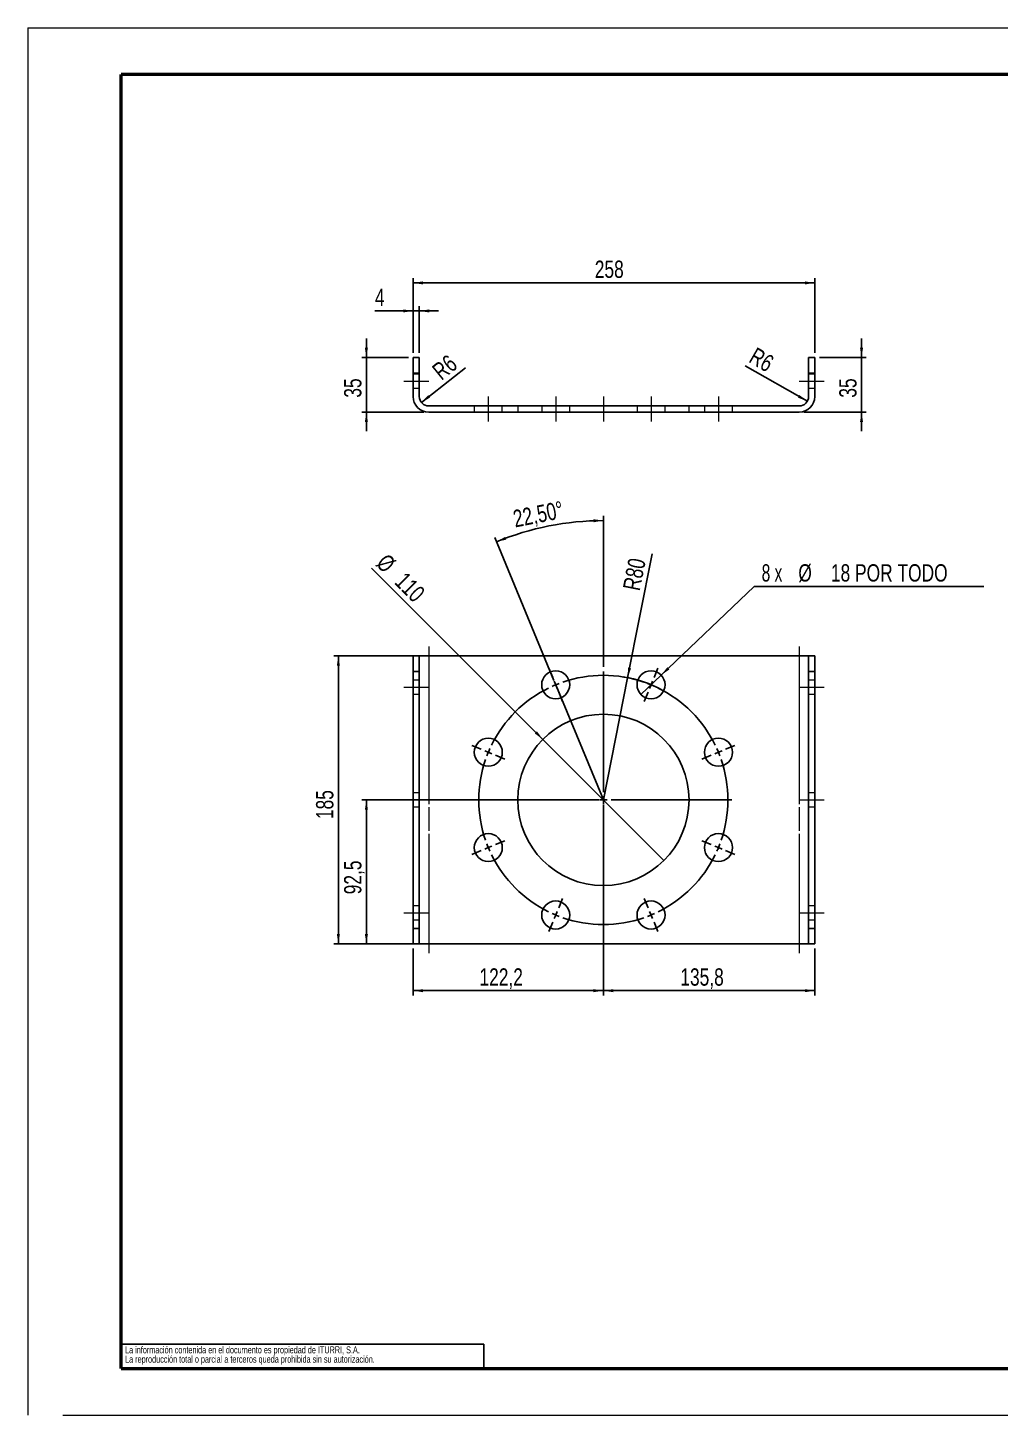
# Model space of a CAD drawing. Header units: millimetres. Extents: x 0 to 8478, y 0 to 2438.
# Drawn here: x 0 to 625, y 0 to 891 of the extents above; entities that cross this region are included whole.
import ezdxf

# ---------------------------------------------------------------- set-up
doc = ezdxf.new("R2010")
doc.units = ezdxf.units.MM
doc.header["$LTSCALE"] = 3
for name, pattern in [('CENTERX2', [20.32, 12.7, -2.54, 2.54, -2.54]), ('HIDDEN', [1.905, 1.27, -0.635]), ('PHANTOM', [12.7, 6.35, -1.27, 1.27, -1.27, 1.27, -1.27])]:
    doc.linetypes.add(name, pattern=pattern)
doc.layers.add('FORMATO', color=7, linetype='Continuous')
doc.layers.add('SLD-0', color=179, linetype='Continuous')
doc.styles.add('SLDTEXTSTYLE1', font='TXT', dxfattribs={"width": 0.75})
doc.styles.add('SLDTEXTSTYLE2', font='TXT', dxfattribs={"width": 0.666667})
doc.dimstyles.new('SLDDIMSTYLE0', dxfattribs={"dimtxt": 11.1125, "dimasz": 6.35, "dimexe": 0, "dimexo": 0.0625, "dimgap": 2.778125, "dimtad": 1, "dimdec": 4, "dimlfac": 3, "dimzin": 12, "dimdsep": 46, "dimtxsty": 'SLDTEXTSTYLE1', "dimsah": 1, "dimcen": 0.09, "dimazin": 3, "dimtfac": 1, "dimtofl": 0, "dimtmove": 0, "dimatfit": 3, "dimfxl": 1, "dimfrac": 2, "dimtolj": 1, "dimtzin": 12, "dimarcsym": 0})
doc.dimstyles.new('SLDDIMSTYLE1', dxfattribs={"dimtxt": 11.1125, "dimasz": 6.35, "dimexe": 0, "dimexo": 0.0625, "dimgap": 2.778125, "dimtad": 1, "dimdec": 1, "dimrnd": 1e-09, "dimzin": 12, "dimdsep": 46, "dimtxsty": 'SLDTEXTSTYLE1', "dimsah": 1, "dimcen": 0.09, "dimadec": 0, "dimazin": 3, "dimtfac": 1, "dimtdec": 1, "dimtofl": 0, "dimtmove": 0, "dimatfit": 3, "dimfxl": 1, "dimfrac": 2, "dimtolj": 1, "dimtzin": 12, "dimarcsym": 0})
doc.dimstyles.new('SLDDIMSTYLE2', dxfattribs={"dimtxt": 11.1125, "dimasz": 6.35, "dimexe": 0, "dimexo": 0.0625, "dimgap": 2.778125, "dimtad": 1, "dimdec": 1, "dimrnd": 1e-09, "dimzin": 12, "dimdsep": 46, "dimtxsty": 'SLDTEXTSTYLE1', "dimblk1": 'NONE', "dimsah": 1, "dimcen": 0, "dimadec": 0, "dimazin": 3, "dimtfac": 1, "dimtdec": 1, "dimtmove": 0, "dimatfit": 3, "dimldrblk": 'NONE', "dimfxl": 1, "dimfrac": 2, "dimtolj": 1, "dimtzin": 12, "dimarcsym": 0})
doc.dimstyles.new('SLDDIMSTYLE3', dxfattribs={"dimtxt": 11.1125, "dimasz": 6.35, "dimexe": 0, "dimexo": 0.0625, "dimgap": 2.778125, "dimtad": 0, "dimtih": 1, "dimtoh": 1, "dimdec": 6, "dimrnd": 1e-09, "dimzin": 12, "dimdsep": 46, "dimtxsty": 'SLDTEXTSTYLE1', "dimblk1": 'NONE', "dimsah": 1, "dimcen": 0, "dimadec": 0, "dimazin": 3, "dimtfac": 1, "dimtdec": 1, "dimtmove": 0, "dimatfit": 3, "dimldrblk": 'NONE', "dimfxl": 1, "dimfrac": 2, "dimtolj": 1, "dimtzin": 12, "dimarcsym": 0})
doc.dimstyles.new('SLDDIMSTYLE4', dxfattribs={"dimtxt": 11.1125, "dimasz": 6.35, "dimexe": 0, "dimexo": 0.0625, "dimgap": 2.778125, "dimtad": 1, "dimdec": 1, "dimrnd": 1e-09, "dimzin": 12, "dimdsep": 46, "dimtxsty": 'SLDTEXTSTYLE1', "dimsah": 1, "dimcen": 0, "dimadec": 0, "dimazin": 3, "dimtfac": 1, "dimtdec": 1, "dimtofl": 0, "dimtmove": 0, "dimatfit": 3, "dimfxl": 1, "dimfrac": 2, "dimtolj": 1, "dimtzin": 12, "dimarcsym": 0})
doc.dimstyles.new('SLDDIMSTYLE5', dxfattribs={"dimtxt": 11.1125, "dimasz": 6.35, "dimexe": 0, "dimexo": 0.0625, "dimgap": 2.778125, "dimtad": 1, "dimdec": 1, "dimrnd": 1e-09, "dimzin": 12, "dimdsep": 46, "dimtxsty": 'SLDTEXTSTYLE1', "dimsah": 1, "dimcen": 0.09, "dimadec": 0, "dimazin": 3, "dimtfac": 1, "dimtdec": 1, "dimtmove": 0, "dimatfit": 0, "dimfxl": 1, "dimfrac": 2, "dimtolj": 1, "dimtzin": 12, "dimarcsym": 0})
doc.dimstyles.new('SLDDIMSTYLE6', dxfattribs={"dimtxt": 11.1125, "dimasz": 6.35, "dimexe": 0, "dimexo": 0.0625, "dimgap": 2.778125, "dimtad": 1, "dimdec": 1, "dimrnd": 1e-09, "dimzin": 12, "dimdsep": 46, "dimtxsty": 'SLDTEXTSTYLE1', "dimsah": 1, "dimcen": 0, "dimadec": 0, "dimazin": 3, "dimtfac": 1, "dimtdec": 1, "dimtofl": 0, "dimtmove": 1, "dimatfit": 3, "dimfxl": 1, "dimfrac": 2, "dimtolj": 1, "dimtzin": 12, "dimarcsym": 0})

# ---------------------------------------------------------------- blocks, each defined once
blk = doc.blocks.new('SW_NOTE_0_3')
at = {"layer": 'SLD-0', "color": 0, "char_height": 4.5, "attachment_point": 1, "style": 'SLDTEXTSTYLE1'}
for s, insert in [('La información contenida en el documento es propiedad de ITURRI, S.A.', (0, 5.78)), ('La reproducción total o parcial a terceros queda prohibida sin su autorización.', (0, -0.22))]:
    blk.add_mtext(s, dxfattribs=dict(at, insert=insert))
blk = doc.blocks.new('SW_NOTE_0_9')
at = {"layer": 'SLD-0', "color": 0, "char_height": 4.5, "attachment_point": 1, "style": 'SLDTEXTSTYLE1'}
for s, insert in [('La información contenida en el documento es propiedad de ITURRI, S.A.', (0, 5.78)), ('La reproducción total o parcial a terceros queda prohibida sin su autorización.', (0, -0.22))]:
    blk.add_mtext(s, dxfattribs=dict(at, insert=insert))
blk = doc.blocks.new('_D')
at = {"layer": 'FORMATO', "transparency": 16777216}
for p, q in [((369.69, 480.65), (369.69, 577.52)), ((337.93, 471.83), (299.9, 563.64))]:
    blk.add_line(p, q, dxfattribs=at)
blk.add_arc((369.69, 395.15), 179.37, 90, 112.5, dxfattribs=at)
for points in [[(369.69, 574.52), (363.33, 575.39), (363.36, 573.43)], [(301.05, 560.87), (307.32, 562.29), (306.6, 564.1)]]:
    blk.add_solid(points, dxfattribs=at)
at = {"layer": 'FORMATO', "transparency": 16777216, "insert": (310.88, 580.94), "char_height": 11.113, "attachment_point": 1, "rotation": 11.25, "style": 'SLDTEXTSTYLE1'}
blk.add_mtext('22,50°', dxfattribs=at)
blk = doc.blocks.new('_D_1')
at = {"layer": 'FORMATO', "transparency": 16777216}
for p, q in [((248.49, 487.65), (196.49, 487.65)), ((199.49, 487.65), (199.49, 302.65)), ((248.49, 302.65), (196.49, 302.65))]:
    blk.add_line(p, q, dxfattribs=at)
for points in [[(199.49, 487.65), (198.52, 481.3), (200.47, 481.3)], [(199.49, 302.65), (200.47, 309), (198.52, 309)]]:
    blk.add_solid(points, dxfattribs=at)
at = {"layer": 'FORMATO', "transparency": 16777216, "insert": (185.17, 382.83), "char_height": 11.113, "attachment_point": 1, "rotation": 90, "style": 'SLDTEXTSTYLE1'}
blk.add_mtext('185', dxfattribs=at)
blk = doc.blocks.new('_D_2')
at = {"layer": 'FORMATO', "transparency": 16777216}
for p, q in [((369.69, 392.15), (369.69, 269.65)), ((247.49, 299.65), (247.49, 269.65)), ((247.49, 272.65), (369.69, 272.65))]:
    blk.add_line(p, q, dxfattribs=at)
for points in [[(247.49, 272.65), (253.84, 271.67), (253.84, 273.62)], [(369.69, 272.65), (363.34, 273.62), (363.34, 271.67)]]:
    blk.add_solid(points, dxfattribs=at)
at = {"layer": 'FORMATO', "transparency": 16777216, "insert": (290.12, 286.97), "char_height": 11.113, "attachment_point": 1, "style": 'SLDTEXTSTYLE1'}
blk.add_mtext('122,2', dxfattribs=at)
blk = doc.blocks.new('_D_3')
at = {"layer": 'FORMATO', "transparency": 16777216}
for p, q in [((369.69, 392.15), (369.69, 269.65)), ((505.49, 299.65), (505.49, 269.65)), ((369.69, 272.65), (505.49, 272.65))]:
    blk.add_line(p, q, dxfattribs=at)
for points in [[(369.69, 272.65), (376.04, 271.67), (376.04, 273.62)], [(505.49, 272.65), (499.14, 273.62), (499.14, 271.67)]]:
    blk.add_solid(points, dxfattribs=at)
at = {"layer": 'FORMATO', "transparency": 16777216, "insert": (419.12, 286.97), "char_height": 11.113, "attachment_point": 1, "style": 'SLDTEXTSTYLE1'}
blk.add_mtext('135,8', dxfattribs=at)
blk = doc.blocks.new('_D_4')
at = {"layer": 'FORMATO', "transparency": 16777216}
for q in [(220.85, 543.99), (408.58, 356.26)]:
    blk.add_line((330.8, 434.04), q, dxfattribs=at)
blk.add_solid([(330.8, 434.04), (327, 439.22), (325.62, 437.84)], dxfattribs=at)
at = {"layer": 'FORMATO', "transparency": 16777216, "char_height": 11.113, "attachment_point": 1, "rotation": 315, "style": 'SLDTEXTSTYLE1'}
for s, insert in [('%%c', (230.97, 554.11)), ('110', (242.83, 542.25))]:
    blk.add_mtext(s, dxfattribs=dict(at, insert=insert))
blk = doc.blocks.new('_None')
blk = doc.blocks.new('_D_5')
at = {"layer": 'FORMATO', "transparency": 16777216}
for p, q in [((406.83, 475.26), (466.62, 532.16)), ((466.62, 532.16), (614.14, 532.16)), ((393.79, 462.85), (406.83, 475.26))]:
    blk.add_line(p, q, dxfattribs=at)
blk.add_solid([(406.83, 475.26), (412.1, 478.93), (410.75, 480.35)], dxfattribs=at)
at = {"layer": 'FORMATO', "transparency": 16777216, "attachment_point": 1}
for s, insert, char_height, style in [('8 x', (471.38, 546.49), 11.113, 'SLDTEXTSTYLE2'), ('%%c', (494.9, 546.49), 11.113, 'SLDTEXTSTYLE1'), ('18 POR TODO', (515.84, 546.49), 11.1125, 'SLDTEXTSTYLE1')]:
    blk.add_mtext(s, dxfattribs=dict(at, insert=insert, char_height=char_height, style=style))
blk = doc.blocks.new('_D_6')
at = {"layer": 'FORMATO', "transparency": 16777216}
for q in [(401.08, 553.2), (369.69, 395.15)]:
    blk.add_line((385.28, 473.62), q, dxfattribs=at)
blk.add_arc((369.69, 395.15), 80.1, 61.45027, 80.91458, dxfattribs=at)
blk.add_solid([(385.28, 473.62), (387.47, 479.65), (385.56, 480.03)], dxfattribs=at)
at = {"layer": 'FORMATO', "transparency": 16777216, "insert": (382.1, 531.06), "char_height": 11.113, "attachment_point": 1, "rotation": 78.767, "style": 'SLDTEXTSTYLE1'}
blk.add_mtext('R80', dxfattribs=at)
blk = doc.blocks.new('_D_7')
at = {"layer": 'FORMATO', "transparency": 16777216}
for p, q in [((366.69, 395.15), (214.49, 395.15)), ((217.49, 395.15), (217.49, 302.65)), ((248.49, 302.65), (214.49, 302.65))]:
    blk.add_line(p, q, dxfattribs=at)
for points in [[(217.49, 395.15), (216.52, 388.8), (218.47, 388.8)], [(217.49, 302.65), (218.47, 309), (216.52, 309)]]:
    blk.add_solid(points, dxfattribs=at)
at = {"layer": 'FORMATO', "transparency": 16777216, "insert": (203.17, 334.53), "char_height": 11.113, "attachment_point": 1, "rotation": 90, "style": 'SLDTEXTSTYLE1'}
blk.add_mtext('92,5', dxfattribs=at)
blk = doc.blocks.new('SW_CENTERMARKSYMBOL_0')
at = {"layer": 'FORMATO', "color": 0}
for p, q in [((-63.14, 152.44), (-65.63, 158.45)), ((-30.61, 78.91), (-30.61, 156.41)), ((1.91, 152.44), (4.4, 158.45)), ((-61.23, 147.82), (-62.19, 150.13)), ((-61.23, 147.82), (-60.27, 145.51)), ((-59.32, 143.2), (-56.83, 137.2)), ((-1.91, 143.2), (-4.4, 137.2)), ((0, 147.82), (-0.96, 145.51)), ((0, 147.82), (0.96, 150.13)), ((-109.14, 106.44), (-115.15, 108.93)), ((47.92, 106.44), (53.92, 108.93)), ((-104.53, 104.53), (-106.83, 105.48)), ((-104.53, 104.53), (-102.22, 103.57)), ((-99.91, 102.61), (-93.9, 100.12)), ((38.68, 102.61), (32.67, 100.12)), ((43.3, 104.53), (40.99, 103.57)), ((43.3, 104.53), (45.61, 105.48)), ((-35.61, 73.91), (-113.11, 73.91)), ((-30.61, 73.91), (-33.11, 73.91)), ((-30.61, 73.91), (-30.61, 76.41)), ((-30.61, 73.91), (-30.61, 71.41)), ((-30.61, 73.91), (-28.11, 73.91)), ((-25.61, 73.91), (51.89, 73.91)), ((-30.61, 68.91), (-30.61, -8.59)), ((-99.91, 45.21), (-93.9, 47.7)), ((38.68, 45.21), (32.67, 47.7)), ((-109.14, 41.38), (-115.15, 38.89)), ((-104.53, 43.3), (-106.83, 42.34)), ((-104.53, 43.3), (-102.22, 44.25)), ((43.3, 43.3), (40.99, 44.25)), ((43.3, 43.3), (45.61, 42.34)), ((47.92, 41.38), (53.92, 38.89)), ((-59.32, 4.62), (-56.83, 10.62)), ((-1.91, 4.62), (-4.4, 10.62)), ((-61.23, 0), (-60.27, 2.31)), ((0, 0), (-0.96, 2.31)), ((0, 0), (0.96, -2.31)), ((-63.14, -4.62), (-65.63, -10.62)), ((-61.23, 0), (-62.19, -2.31)), ((1.91, -4.62), (4.4, -10.62))]:
    blk.add_line(p, q, dxfattribs=at)
for start, end in [(71.08099, 108.91901), (116.08099, 153.91901), (112.5, 114.29049), (110.70951, 112.5), (67.5, 69.29049), (65.70951, 67.5), (26.08099, 63.91901), (161.08099, 198.91901), (157.5, 159.29049), (155.70951, 157.5), (22.5, 24.29049), (20.70951, 22.5), (341.08099, 18.91901), (200.70951, 202.5), (337.5, 339.29049), (202.5, 204.29049), (206.08099, 243.91901), (296.08099, 333.91901), (335.70951, 337.5), (245.70951, 247.5), (290.70951, 292.5), (292.5, 294.29049), (247.5, 249.29049), (251.08099, 288.91901)]:
    blk.add_arc((-30.61, 73.91), 80, start, end, dxfattribs=at)
blk = doc.blocks.new('_D_8')
at = {"layer": 'FORMATO', "transparency": 16777216}
for p, q in [((247.49, 709.15), (222.98, 709.15)), ((247.49, 682.15), (247.49, 712.15)), ((247.49, 709.15), (251.49, 709.15)), ((251.49, 682.15), (251.49, 712.15)), ((251.49, 709.15), (263.7, 709.15))]:
    blk.add_line(p, q, dxfattribs=at)
for points in [[(247.49, 709.15), (241.14, 710.12), (241.14, 708.17)], [(251.49, 709.15), (257.84, 708.17), (257.84, 710.12)]]:
    blk.add_solid(points, dxfattribs=at)
at = {"layer": 'FORMATO', "transparency": 16777216, "insert": (222.98, 723.47), "char_height": 11.11, "attachment_point": 1, "style": 'SLDTEXTSTYLE1'}
blk.add_mtext('4', dxfattribs=at)
blk = doc.blocks.new('_D_9')
at = {"layer": 'FORMATO', "transparency": 16777216}
for p, q in [((217.49, 679.15), (217.49, 691.36)), ((244.49, 679.15), (214.49, 679.15)), ((217.49, 679.15), (217.49, 644.15)), ((254.49, 644.15), (214.49, 644.15)), ((217.49, 644.15), (217.49, 631.93))]:
    blk.add_line(p, q, dxfattribs=at)
for points in [[(217.49, 679.15), (218.47, 685.5), (216.52, 685.5)], [(217.49, 644.15), (216.52, 637.8), (218.47, 637.8)]]:
    blk.add_solid(points, dxfattribs=at)
at = {"layer": 'FORMATO', "transparency": 16777216, "insert": (203.17, 653.44), "char_height": 11.113, "attachment_point": 1, "rotation": 90, "style": 'SLDTEXTSTYLE1'}
blk.add_mtext('35', dxfattribs=at)
blk = doc.blocks.new('_D_10')
at = {"layer": 'FORMATO', "transparency": 16777216}
for p, q in [((535.49, 679.15), (535.49, 691.36)), ((508.49, 679.15), (538.49, 679.15)), ((535.49, 679.15), (535.49, 644.15)), ((498.49, 644.15), (538.49, 644.15)), ((535.49, 644.15), (535.49, 631.93))]:
    blk.add_line(p, q, dxfattribs=at)
for points in [[(535.49, 679.15), (536.47, 685.5), (534.52, 685.5)], [(535.49, 644.15), (534.52, 637.8), (536.47, 637.8)]]:
    blk.add_solid(points, dxfattribs=at)
at = {"layer": 'FORMATO', "transparency": 16777216, "insert": (521.17, 653.44), "char_height": 11.113, "attachment_point": 1, "rotation": 90, "style": 'SLDTEXTSTYLE1'}
blk.add_mtext('35', dxfattribs=at)
blk = doc.blocks.new('_D_11')
at = {"layer": 'FORMATO', "transparency": 16777216}
blk.add_line((252.83, 650.37), (281.11, 672.51), dxfattribs=at)
blk.add_solid([(252.83, 650.37), (258.43, 653.51), (257.23, 655.05)], dxfattribs=at)
at = {"layer": 'FORMATO', "transparency": 16777216, "insert": (258.73, 672.81), "char_height": 11.113, "attachment_point": 1, "rotation": 38.99751, "style": 'SLDTEXTSTYLE1'}
blk.add_mtext('R6', dxfattribs=at)
blk = doc.blocks.new('_D_12')
at = {"layer": 'FORMATO', "transparency": 16777216}
blk.add_line((500.69, 651.15), (460.77, 673.83), dxfattribs=at)
blk.add_solid([(500.69, 651.15), (495.65, 655.13), (494.69, 653.43)], dxfattribs=at)
at = {"layer": 'FORMATO', "transparency": 16777216, "insert": (467.94, 686.24), "char_height": 11.113, "attachment_point": 1, "rotation": 330, "style": 'SLDTEXTSTYLE1'}
blk.add_mtext('R6', dxfattribs=at)
blk = doc.blocks.new('_D_13')
at = {"layer": 'FORMATO', "transparency": 16777216}
for p, q in [((247.49, 682.15), (247.49, 730.15)), ((247.49, 727.15), (505.49, 727.15)), ((505.49, 682.15), (505.49, 730.15))]:
    blk.add_line(p, q, dxfattribs=at)
for points in [[(247.49, 727.15), (253.84, 726.17), (253.84, 728.12)], [(505.49, 727.15), (499.14, 728.12), (499.14, 726.17)]]:
    blk.add_solid(points, dxfattribs=at)
at = {"layer": 'FORMATO', "transparency": 16777216, "insert": (364.18, 741.47), "char_height": 11.113, "attachment_point": 1, "style": 'SLDTEXTSTYLE1'}
blk.add_mtext('258', dxfattribs=at)

msp = doc.modelspace()

# ---------------------------------------------------------------- linework, layer by layer
at = {"color": 7, "linetype": 'Continuous', "lineweight": 18}
for p, q in [((0, 891), (1260, 891)), ((0, 891), (0, -0.0040477)), ((22.5918551, 0), (1260, 0))]:
    msp.add_line(p, q, dxfattribs=at)
at = {"color": 7, "linetype": 'Continuous', "lineweight": 50}
for p, q in [((1230, 861), (60, 861)), ((60, 30), (60, 861)), ((60, 30), (1230, 30))]:
    msp.add_line(p, q, dxfattribs=at)
at = {"color": 7, "linetype": 'Continuous', "lineweight": 25}
for p, q in [((247.4926826, 679.1460338), (251.4926758, 679.1460338)), ((247.4926826, 669.146034), (247.4926826, 679.1460338)), ((251.4926758, 679.1460338), (251.4926758, 669.146034)), ((501.4926758, 679.1460338), (505.492669, 679.1460338)), ((501.4926758, 669.146034), (501.4926758, 679.1460338)), ((505.492669, 679.1460338), (505.492669, 669.146034)), ((247.4926826, 654.1460334), (247.4926826, 669.146034)), ((251.4926758, 669.146034), (247.4926826, 669.146034)), ((251.4926758, 654.1460334), (251.4926758, 669.146034)), ((501.4926758, 669.146034), (501.4926758, 654.1460334)), ((505.492669, 669.146034), (501.4926758, 669.146034)), ((505.492669, 669.146034), (505.492669, 654.1460334)), ((495.4926785, 648.1460338), (257.492673, 648.1460338)), ((495.4926785, 644.1460337), (257.492673, 644.1460337)), ((247.4926826, 477.6478023), (247.4926826, 487.6478002)), ((247.4926826, 487.6478002), (251.4926758, 487.6478002)), ((251.4926758, 487.6478002), (251.4926758, 477.6478023)), ((257.492673, 487.6478002), (251.4926758, 487.6478002)), ((495.4926785, 487.6478002), (257.492673, 487.6478002)), ((501.4926758, 487.6478002), (495.4926785, 487.6478002)), ((501.4926758, 477.6478023), (501.4926758, 487.6478002)), ((501.4926758, 487.6478002), (505.492669, 487.6478002)), ((505.492669, 487.6478002), (505.492669, 477.6478023)), ((251.4926758, 477.6478023), (247.4926826, 477.6478023)), ((247.4926826, 477.6478023), (247.4926826, 312.6477957)), ((251.4926758, 477.6478023), (251.4926758, 312.6477957)), ((505.492669, 477.6478023), (501.4926758, 477.6478023)), ((501.4926758, 477.6478023), (501.4926758, 312.6477957)), ((505.492669, 477.6478023), (505.492669, 312.6477957)), ((247.4926826, 312.6477957), (251.4926758, 312.6477957)), ((247.4926826, 302.6477978), (247.4926826, 312.6477957)), ((251.4926758, 312.6477957), (251.4926758, 302.6477978)), ((501.4926758, 312.6477957), (505.492669, 312.6477957)), ((501.4926758, 302.6477978), (501.4926758, 312.6477957)), ((505.492669, 312.6477957), (505.492669, 302.6477978)), ((251.4926758, 302.6477978), (247.4926826, 302.6477978)), ((257.492673, 302.6477978), (251.4926758, 302.6477978)), ((495.4926785, 302.6477978), (257.492673, 302.6477978)), ((501.4926758, 302.6477978), (495.4926785, 302.6477978)), ((505.492669, 302.6477978), (501.4926758, 302.6477978))]:
    msp.add_line(p, q, dxfattribs=at)
at = {"color": 7, "linetype": 'HIDDEN', "lineweight": 18}
for p, q in [((251.4926758, 668.646033), (247.4926826, 668.646033)), ((505.492669, 668.646033), (501.4926758, 668.646033)), ((247.4926826, 659.6460334), (251.4926758, 659.6460334)), ((501.4926758, 659.6460334), (505.492669, 659.6460334)), ((286.7823135, 648.1460338), (286.7823135, 644.1460337)), ((304.7823128, 644.1460337), (304.7823128, 648.1460338)), ((314.6926765, 648.1460338), (314.6926765, 644.1460337)), ((330.0780025, 648.1460338), (330.0780025, 644.1460337)), ((348.0780017, 644.1460337), (348.0780017, 648.1460338)), ((391.3073506, 648.1460338), (391.3073506, 644.1460337)), ((409.3073499, 644.1460337), (409.3073499, 648.1460338)), ((424.6926759, 644.1460337), (424.6926759, 648.1460338)), ((434.6030396, 648.1460338), (434.6030396, 644.1460337)), ((452.6030388, 644.1460337), (452.6030388, 648.1460338)), ((257.492673, 487.6478002), (257.492673, 302.6477978)), ((495.4926785, 487.6478002), (495.4926785, 302.6477978)), ((251.4926758, 472.1477986), (247.4926826, 472.1477986)), ((505.492669, 472.1477986), (501.4926758, 472.1477986)), ((247.4926826, 463.1478027), (251.4926758, 463.1478027)), ((501.4926758, 463.1478027), (505.492669, 463.1478027)), ((251.4926758, 399.6477988), (247.4926826, 399.6477988)), ((505.492669, 399.6477988), (501.4926758, 399.6477988)), ((247.4926826, 390.6477992), (251.4926758, 390.6477992)), ((501.4926758, 390.6477992), (505.492669, 390.6477992)), ((251.4926758, 327.1477953), (247.4926826, 327.1477953)), ((505.492669, 327.1477953), (501.4926758, 327.1477953)), ((247.4926826, 318.1477994), (251.4926758, 318.1477994)), ((501.4926758, 318.1477994), (505.492669, 318.1477994))]:
    msp.add_line(p, q, dxfattribs=at)
at = {"color": 8, "linetype": 'PHANTOM', "lineweight": 18}
for p, q in [((257.492673, 487.6478002), (257.492673, 302.6477978)), ((495.4926785, 487.6478002), (495.4926785, 302.6477978))]:
    msp.add_line(p, q, dxfattribs=at)
at = {"color": 7, "linetype": 'Continuous', "lineweight": 25}
for centre, radius in [((339.0780012, 469.0581616), 9), ((400.3073504, 469.0581616), 9), ((369.6926758, 395.147799), 55), ((295.7823132, 425.7624736), 9), ((443.6030384, 425.7624736), 9), ((295.7823132, 364.5331244), 9), ((443.6030384, 364.5331244), 9), ((339.0780012, 321.2374364), 9), ((400.3073504, 321.2374364), 9)]:
    msp.add_circle(centre, radius, dxfattribs=at)
for centre, radius, start, end in [((257.4926758, 654.1460337), 10, 180, 270), ((257.4926758, 654.1460337), 6, 180, 270), ((495.4926758, 654.1460337), 10, 270, 0), ((495.4926758, 654.1460337), 6, 270, 0)]:
    msp.add_arc(centre, radius, start, end, dxfattribs=at)
at = {"layer": 'FORMATO', "linetype": 'CENTERX2', "lineweight": 18}
for p, q in [((241.4926758, 664.1460337), (257.4926758, 664.1460337)), ((495.4926758, 664.1460337), (511.4926758, 664.1460337)), ((295.7823132, 654.1460337), (295.7823132, 638.1460337)), ((339.0780012, 654.1460337), (339.0780012, 638.1460337)), ((369.6926758, 654.1460337), (369.6926758, 638.1460337)), ((400.3073504, 654.1460337), (400.3073504, 638.1460337)), ((443.6030384, 654.1460337), (443.6030384, 638.1460337)), ((257.4926758, 493.647799), (257.4926758, 296.647799)), ((495.4926758, 493.647799), (495.4926758, 296.647799)), ((241.4926758, 467.647799), (257.4926758, 467.647799)), ((495.4926758, 467.647799), (511.4926758, 467.647799)), ((241.4926758, 395.147799), (257.4926758, 395.147799)), ((495.4926758, 395.147799), (511.4926758, 395.147799)), ((241.4926758, 322.647799), (257.4926758, 322.647799)), ((495.4926758, 322.647799), (511.4926758, 322.647799))]:
    msp.add_line(p, q, dxfattribs=at)
at = {"layer": 'FORMATO'}
msp.add_line((369.6926758, 395.147799), (339.0780012, 469.0581616), dxfattribs=at)
at = {"layer": 'SLD-0'}
for p, q in [((60.0066544, 45.7354642), (292.8860197, 45.7354642)), ((292.8860197, 45.7354642), (292.8860197, 30))]:
    msp.add_line(p, q, dxfattribs=at)

# ---------------------------------------------------------------- block references
at = {"layer": 'FORMATO'}
msp.add_blockref('SW_CENTERMARKSYMBOL_0', (400.3073504, 321.2374364), dxfattribs=at)
at = {"layer": 'SLD-0'}
for name in ['SW_NOTE_0_3', 'SW_NOTE_0_9']:
    msp.add_blockref(name, (62.5135017, 38.4576135), dxfattribs=at)

# ---------------------------------------------------------------- dimensions: what is measured, and where the dimension line sits
at = {"layer": 'FORMATO'}
for base, p1, p2, dimstyle, picture, middle in [((505.4926758, 727.1460337), (247.4926758, 679.1460337), (505.4926758, 679.1460337), 'SLDDIMSTYLE1', '_D_13', (376.4926758, 727.1460337)), ((251.4926758, 709.1460337), (247.4926758, 679.1460337), (251.4926758, 679.1460337), 'SLDDIMSTYLE5', '_D_8', (227.0805242, 709.1460337)), ((369.6926758, 272.647799), (247.4926758, 302.647799), (369.6926758, 395.147799), 'SLDDIMSTYLE1', '_D_2', (308.5926758, 272.647799)), ((505.4926758, 272.647799), (369.6926758, 395.147799), (505.4926758, 302.647799), 'SLDDIMSTYLE1', '_D_3', (437.5926758, 272.647799))]:
    dim = msp.add_linear_dim(base=base, p1=p1, p2=p2, dimstyle=dimstyle, dxfattribs=at)
    dim.commit()
    dim.dimension.update_dxf_attribs({"geometry": picture, "text_midpoint": middle, "dimtype": 160})
for base, p1, p2, dimstyle, picture, middle in [((217.4926758, 644.1460337), (247.4926758, 679.1460337), (257.4926758, 644.1460337), 'SLDDIMSTYLE5', '_D_9', (217.4926758, 661.6460337)), ((535.4926758, 644.1460337), (505.4926758, 679.1460337), (495.4926758, 644.1460337), 'SLDDIMSTYLE5', '_D_10', (535.4926758, 661.6460337)), ((199.4926758, 302.647799), (251.4926758, 487.647799), (251.4926758, 302.647799), 'SLDDIMSTYLE1', '_D_1', (199.4926758, 395.147799)), ((217.4926758, 302.647799), (369.6926758, 395.147799), (251.4926758, 302.647799), 'SLDDIMSTYLE1', '_D_7', (217.4926758, 348.897799))]:
    dim = msp.add_linear_dim(base=base, p1=p1, p2=p2, angle=90, dimstyle=dimstyle, dxfattribs=at)
    dim.commit()
    dim.dimension.update_dxf_attribs({"geometry": picture, "text_midpoint": middle, "dimtype": 160})
for center, mpoint, dimstyle, picture, middle in [((495.4926758, 654.1460337), (500.6888282, 651.1460337), 'SLDDIMSTYLE6', '_D_12', (467.3930166, 670.3694267)), ((257.4926758, 654.1460337), (252.8296358, 650.3703141), 'SLDDIMSTYLE6', '_D_11', (275.2452773, 668.5205345)), ((369.6926758, 395.147799), (385.2766236, 473.6152481), 'SLDDIMSTYLE4', '_D_6', (398.6577743, 540.9911716))]:
    dim = msp.add_radius_dim(center=center, mpoint=mpoint, dimstyle=dimstyle, dxfattribs=at)
    dim.commit()
    dim.dimension.update_dxf_attribs({"geometry": picture, "text_midpoint": middle, "dimtype": 164})
dim = msp.add_angular_dim_2l(base=(334.698399, 571.0759088), line1=((369.6926758, 477.647799), (369.6926758, 312.647799)), line2=((369.6926758, 395.147799), (339.0780012, 469.0581616)), dimstyle='SLDDIMSTYLE0', dxfattribs=at)
dim.commit()
dim.dimension.update_dxf_attribs({"geometry": '_D', "text_midpoint": (334.698399, 571.0759088), "dimtype": 162})
dim = msp.add_diameter_dim_2p(p1=(408.5835487, 356.256926), p2=(330.8018028, 434.0386719), dimstyle='SLDDIMSTYLE2', dxfattribs=at)
dim.commit()
dim.dimension.update_dxf_attribs({"geometry": '_D_4', "text_midpoint": (235.3377118, 529.502823), "dimtype": 163})
dim = msp.add_diameter_dim_2p(p1=(393.7877064, 462.8537887), p2=(406.8269943, 475.2625344), text='8 x <> POR TODO\\P', dimstyle='SLDDIMSTYLE3', dxfattribs=at)
dim.commit()
dim.dimension.update_dxf_attribs({"geometry": '_D_5', "text_midpoint": (542.7594556, 540.9911416), "dimtype": 163})

doc.saveas('drawing.dxf')
